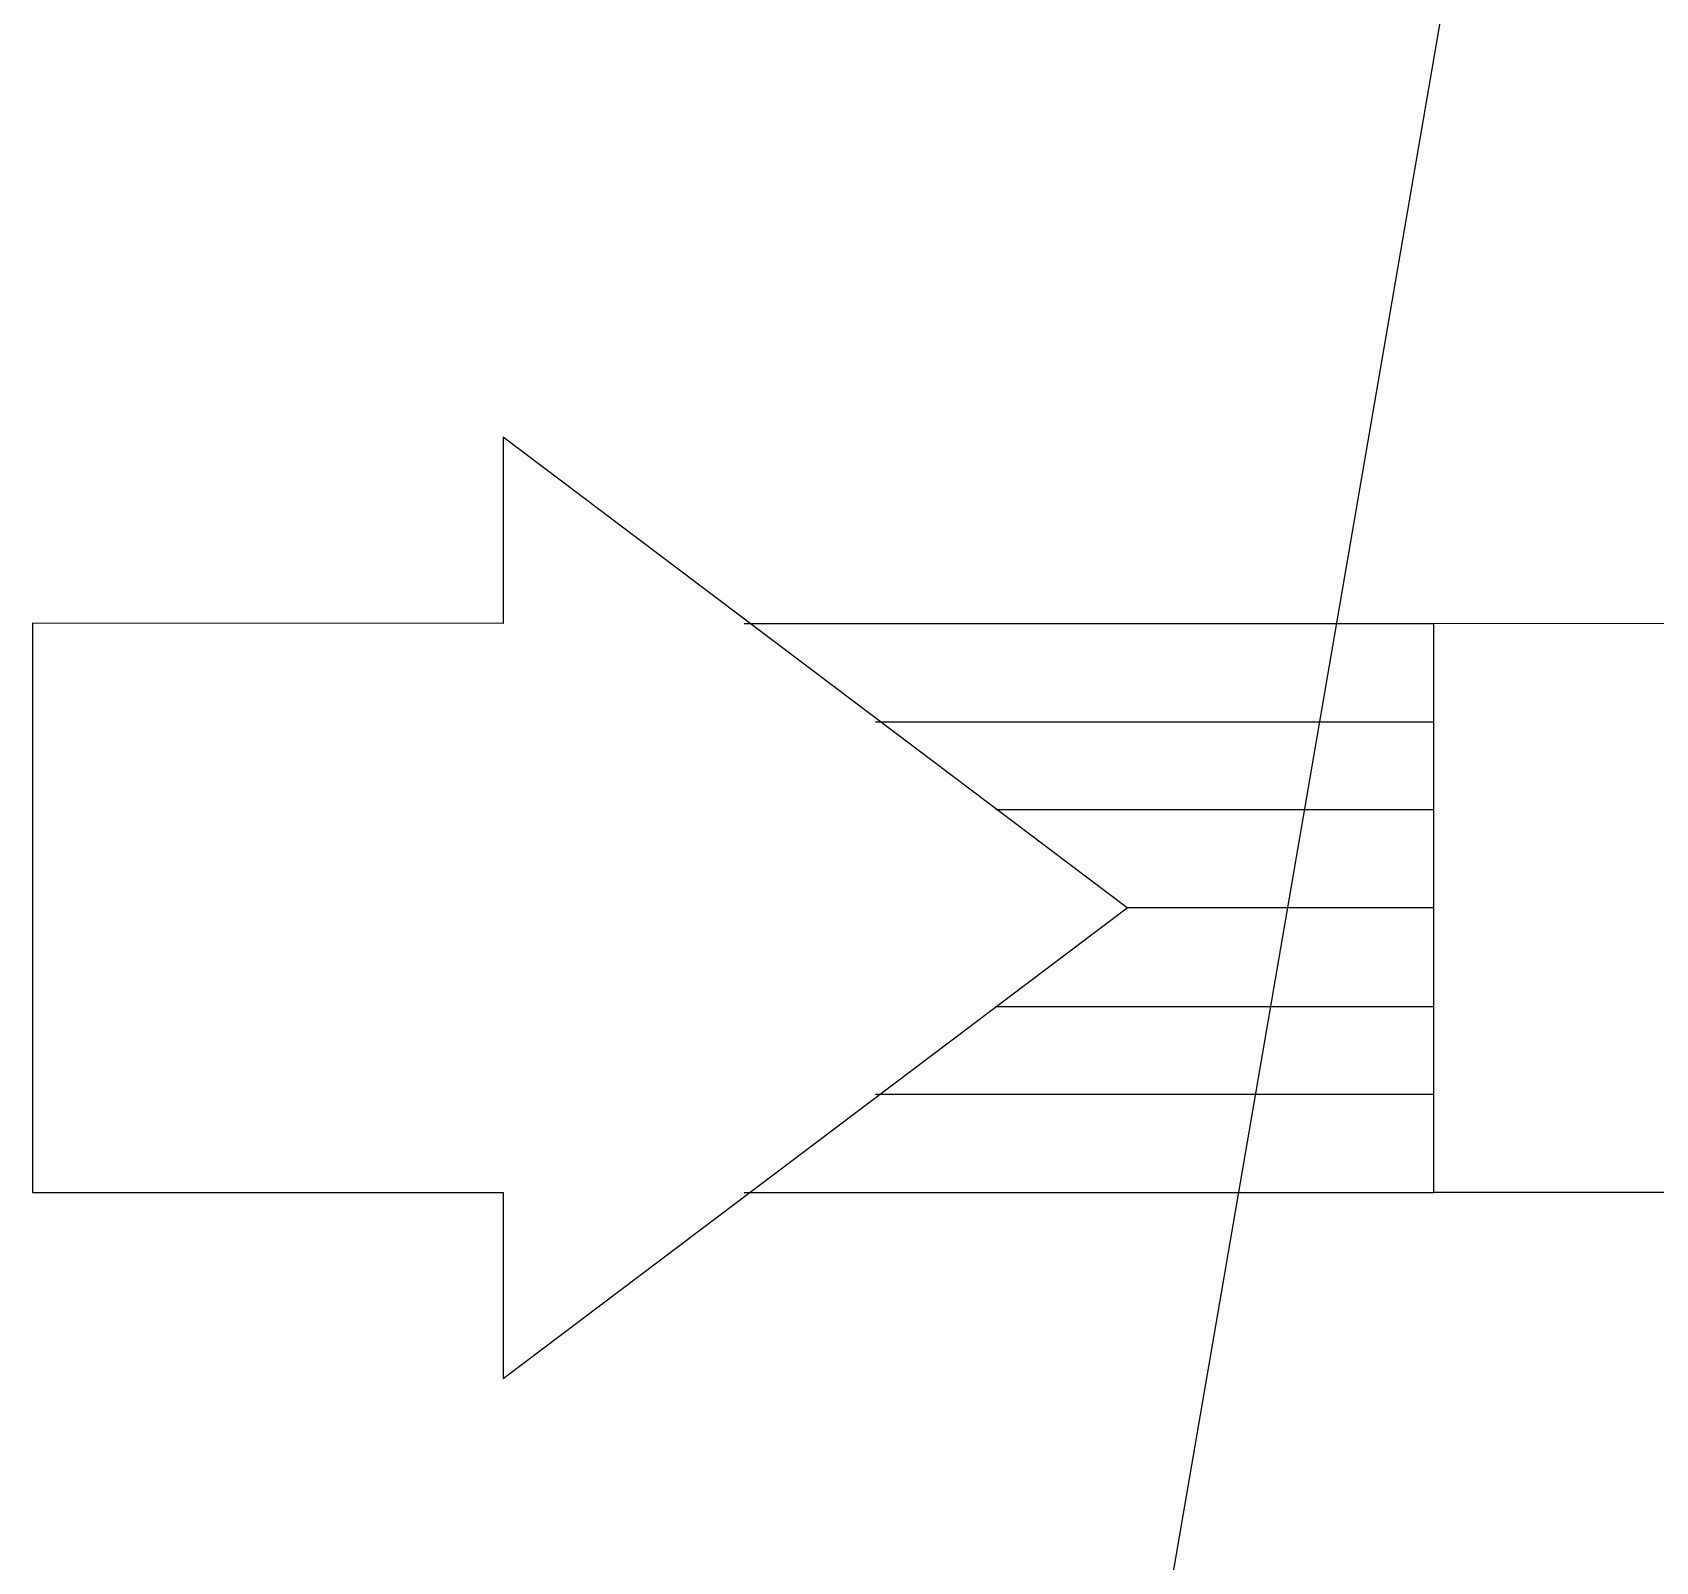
# Model space of a CAD drawing. Header units: metres. Extents: x -1164 to -1017, y 3 to 563.
# Drawn here: x -1069.444 to -1068.401, y 541.659 to 542.641 of the extents above; entities that cross this region are included whole.
import ezdxf

# ---------------------------------------------------------------- set-up
doc = ezdxf.new("R2010")
doc.units = ezdxf.units.M
doc.layers.add('A-DETL-GENF', color=7, linetype='Continuous', lineweight=9)

# ---------------------------------------------------------------- blocks, each defined once
blk = doc.blocks.new('T2DPAA-T2D-C3S-SD-M2D-100020_250_dwg-40816774-DRG 2873021 - motorway level drainage')
at = {"color": 253, "lineweight": 25, "true_color": 0xa3a3a3}
for p, q in [((89.7206, -423.3417), (89.8344, -423.7698)), ((89.3673, -423.4356), (89.4811, -423.8637)), ((89.6812, -423.4395), (89.7733, -423.7861)), ((89.4501, -423.5009), (89.5422, -423.8475)), ((89.6467, -423.5287), (89.7189, -423.8005)), ((89.5244, -423.5612), (89.5966, -423.833))]:
    blk.add_line(p, q, dxfattribs=at)
at = {"color": 253, "lineweight": 25, "true_color": 0xa3a3a3, "flags": 128}
for points in [[(89.6578, -423.8168), (89.6072, -423.6265), (89.7964, -423.1615), (89.6809, -423.1922), (89.6033, -422.9001), (89.2499, -422.994), (89.3276, -423.2861), (89.2121, -423.3168), (89.6072, -423.6265)], [(89.5354, -424.2589), (89.4432, -424.1867), (89.5588, -424.156), (89.4811, -423.8638), (89.8344, -423.7699), (89.9121, -424.0621), (90.0276, -424.0314), (89.9605, -424.1961)]]:
    blk.add_lwpolyline(points, dxfattribs=at)
blk = doc.blocks.new('T2DPAA-T2D-PWC-SD-M2D-100001_ProposedDrainage_rvt-2-DRG 2873021 - motorway level drainage')
at = {"color": 253, "lineweight": 25, "true_color": 0xa3a3a3, "rotation": 75.11694444444437}
blk.add_blockref('T2DPAA-T2D-C3S-SD-M2D-100020_250_dwg-40816774-DRG 2873021 - motorway level drainage', (-1569.5164, 564.2847), dxfattribs=at)

msp = doc.modelspace()

# ---------------------------------------------------------------- linework, layer by layer
at = {"layer": 'A-DETL-GENF', "color": 161, "lineweight": 25, "true_color": 0xa3a3ff}
msp.add_line((-1074.1565546, 509.9863047), (-1068.4121644, 543.388454), dxfattribs=at)

# ---------------------------------------------------------------- block references
at = {"lineweight": 5}
msp.add_blockref('T2DPAA-T2D-PWC-SD-M2D-100001_ProposedDrainage_rvt-2-DRG 2873021 - motorway level drainage', (68.3458246, 0), dxfattribs=at)

doc.saveas('drawing.dxf')
